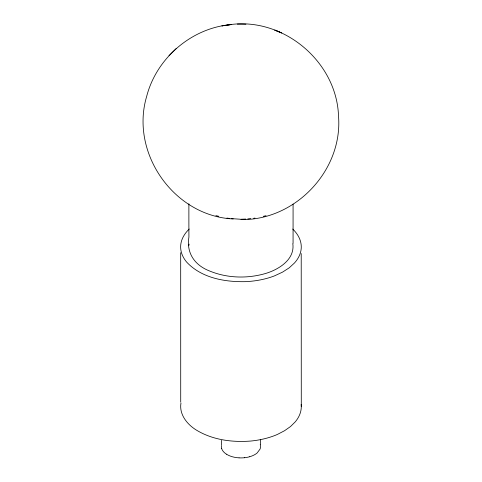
<?xml version="1.0" encoding="UTF-8"?>
<svg xmlns="http://www.w3.org/2000/svg" width="482" height="482" viewBox="0 0 482 482"><rect width="100%" height="100%" fill="white"/><g stroke="black" fill="none" stroke-linecap="round" stroke-linejoin="round"><path stroke-width="0.72" d="M293.08 204.097L293.068 243.38M180.72 402.151L180.69 252.658M221.419 445.205L221.431 440.319M260.485 439.488L260.497 444.5M301.214 253.568L301.286 406.633A60.587 34.981 0 0 1 295.219 421.895L290.526 426.528L284.555 430.715L277.445 434.421A60.828 35.12 0 0 1 250.55 441.066C231.956 442.482 212.393 439.885 196.264 430.016C187.137 424.401 178.985 414.351 180.973 403.006M292.827 243.681C295.056 259.641 278.439 269.733 265.221 273.589C247.031 278.807 226.986 278.204 209.435 270.932C194.656 265.142 186.227 253.008 188.92 237.072C188.878 225.974 188.872 214.882 188.884 203.784M221.491 445.808L221.636 448.374M188.848 245.567L189.137 244.115M230.95 24.588L222.045 25.877L230.95 24.588C191.493 28.022 156.445 58.165 146.649 96.478C129.809 153.107 174.177 216.255 233.222 218.955M176.255 48.471L169.007 55.683M263.274 216.334L266.046 215.707M253.634 218.322L254.966 218.075M247.784 218.87L250.706 218.599M245.766 219.051L241.151 219.232M229.559 24.696C283.368 16.894 336.743 61.72 338.515 116.06C342.973 170.339 295.207 220.696 240.873 219.581M237.343 24.1L245.922 24.208M240.5 219.232L231.119 218.611M229.703 218.479L226.883 218.069M215.882 215.617L218.738 216.304M226.462 454.201L228.54 455.345A19.629 11.333 0 0 0 239.012 457.858M292.743 229.058A60.533 34.951 0 0 1 301.262 247.387A60.208 34.764 0 0 1 294.43 263.033L289.23 267.811L282.572 272.107L274.583 275.837A60.262 34.794 0 0 1 245.115 281.663C224.431 282.06 201.452 277.903 186.727 262.172A60.551 34.957 0 0 1 181.34 241.621A60.666 35.023 0 0 1 189.221 229.034M301.16 404.452A60.455 34.903 0 0 1 301.286 406.633M226.426 454.177A19.629 11.333 0 0 1 221.606 448.356M249.724 456.713A19.413 11.207 0 0 0 253.918 455.08A19.72 11.387 0 0 0 257.135 452.972L260.045 449.103A19.509 11.261 0 0 0 260.232 444.687M244.699 457.701A19.413 11.207 0 0 1 239.102 457.846M249.646 456.743A19.72 11.387 0 0 1 244.543 457.737M281.488 32.897L274.879 30.131L281.488 32.897"/></g></svg>
